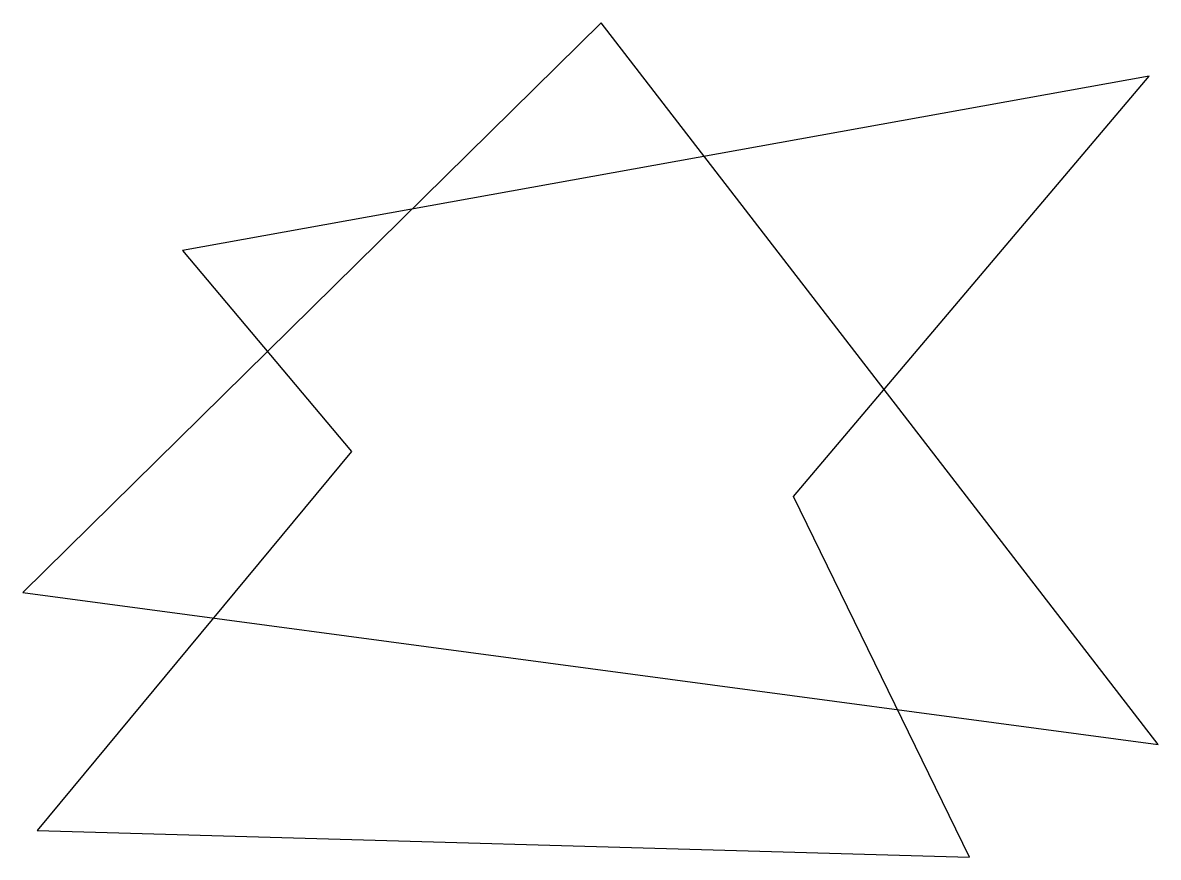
# Model space of a CAD drawing. Header units: millimetres. Extents: x -13.1 to 14.6, y -8.3 to 12.1.
import ezdxf

# ---------------------------------------------------------------- set-up
doc = ezdxf.new("R2010")
doc.units = ezdxf.units.MM
doc.layers.add('profile_01', color=1, linetype='Continuous')
doc.layers.add('profile_02', color=2, linetype='Continuous')

msp = doc.modelspace()

# ---------------------------------------------------------------- linework, layer by layer
at = {"layer": 'profile_01'}
msp.add_lwpolyline([(-9.222, 6.538), (-5.102, 1.633), (-12.773, -7.609), (9.976, -8.265), (5.681, 0.538), (14.36, 10.786)], close=True, dxfattribs=at)
at = {"layer": 'profile_02'}
msp.add_lwpolyline([(0.991, 12.09), (-13.125, -1.805), (14.583, -5.514), (0.991, 12.09)], dxfattribs=at)

doc.saveas('drawing.dxf')
